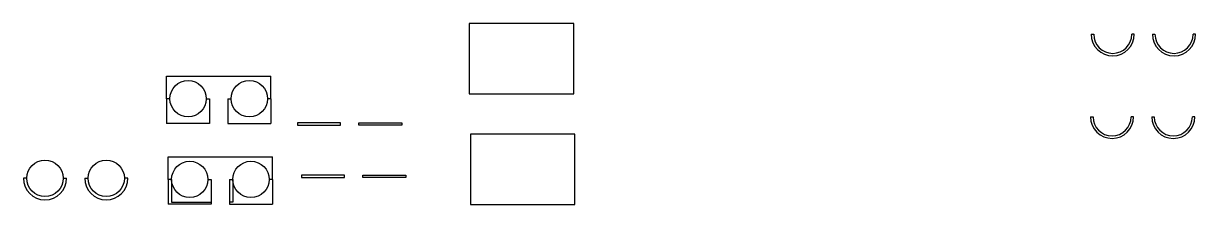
# Model space of a CAD drawing. Header units: millimetres. Extents: x 0 to 2711, y 0 to 315.
# Drawn here: x 837 to 1353, y 14 to 94 of the extents above; entities that cross this region are included whole.
import ezdxf

# ---------------------------------------------------------------- set-up
doc = ezdxf.new("R2010")
doc.units = ezdxf.units.MM

msp = doc.modelspace()

# ---------------------------------------------------------------- linework, layer by layer
for p, q in [((1307.36, 88.86), (1308.46, 88.86)), ((1326.36, 88.86), (1325.26, 88.86)), ((1334.36, 88.86), (1335.46, 88.86)), ((1353.36, 88.86), (1352.26, 88.86)), ((899.75, 60.46), (899.75, 70.46)), ((899.75, 70.46), (945.75, 70.46)), ((945.75, 60.46), (945.75, 70.46)), ((901.25, 60.46), (899.75, 60.46)), ((899.75, 60.46), (899.75, 50.46)), ((917.25, 60.46), (918.75, 60.46)), ((918.75, 60.46), (918.75, 49.46)), ((926.75, 60.46), (928.25, 60.46)), ((926.75, 60.46), (926.75, 49.46)), ((945.75, 60.46), (944.25, 60.46)), ((945.75, 60.46), (945.75, 50.46)), ((1307.06, 52.44), (1308.16, 52.44)), ((1326.06, 52.44), (1324.96, 52.44)), ((1334.06, 52.44), (1335.16, 52.44)), ((1353.06, 52.44), (1351.96, 52.44)), ((899.75, 50.46), (899.75, 49.46)), ((918.75, 49.46), (899.75, 49.46)), ((926.75, 49.46), (945.75, 49.46)), ((945.75, 50.46), (945.75, 49.46)), ((900.47, 24.84), (900.47, 34.84)), ((900.47, 34.84), (946.47, 34.84)), ((946.47, 24.84), (946.47, 34.84)), ((838.17, 25.32), (836.67, 25.32)), ((854.17, 25.32), (855.67, 25.32)), ((863.67, 25.32), (865.17, 25.32)), ((882.67, 25.32), (881.17, 25.32)), ((901.97, 24.84), (900.47, 24.84)), ((900.47, 24.84), (900.47, 14.84)), ((901.97, 24.84), (901.97, 14.84)), ((917.97, 24.84), (919.47, 24.84)), ((919.47, 24.84), (919.47, 13.84)), ((927.47, 24.84), (928.97, 24.84)), ((927.47, 24.84), (927.47, 13.84)), ((928.97, 24.84), (928.97, 14.84)), ((946.47, 24.84), (944.97, 24.84)), ((946.47, 24.84), (946.47, 14.84)), ((900.47, 14.84), (900.47, 13.84)), ((919.47, 13.84), (900.47, 13.84)), ((901.97, 14.84), (919.47, 14.84)), ((928.97, 14.84), (927.47, 14.84)), ((927.47, 13.84), (946.47, 13.84)), ((946.47, 14.84), (946.47, 13.84))]:
    msp.add_line(p, q)
for points in [[(1079.22, 93.67), (1033.22, 93.67), (1033.22, 62.67), (1079.22, 62.67)], [(976.46, 49.79), (957.46, 49.79), (957.46, 48.79), (976.46, 48.79)], [(984.46, 49.79), (1003.46, 49.79), (1003.46, 48.79), (984.46, 48.79)], [(1079.76, 44.73), (1033.76, 44.73), (1033.76, 13.73), (1079.76, 13.73)], [(978.24, 26.68), (959.24, 26.68), (959.24, 25.68), (978.24, 25.68)], [(986.24, 26.68), (1005.24, 26.68), (1005.24, 25.68), (986.24, 25.68)]]:
    msp.add_lwpolyline(points, close=True)
for centre in [(909.25, 60.46), (909.25, 60.46), (936.25, 60.46), (936.25, 60.46), (846.17, 25.32), (873.17, 25.32), (909.97, 24.84), (909.97, 24.84), (936.97, 24.84), (936.97, 24.84)]:
    msp.add_circle(centre, 8)
for centre, radius in [((1316.86, 88.86), 9.5), ((1316.86, 88.86), 8.4), ((1343.86, 88.86), 9.5), ((1343.86, 88.86), 8.4), ((1316.56, 52.44), 9.5), ((1316.56, 52.44), 8.4), ((1343.56, 52.44), 9.5), ((1343.56, 52.44), 8.4), ((846.17, 25.32), 9.5), ((873.17, 25.32), 9.5)]:
    msp.add_arc(centre, radius, 180, 0)

doc.saveas('drawing.dxf')
